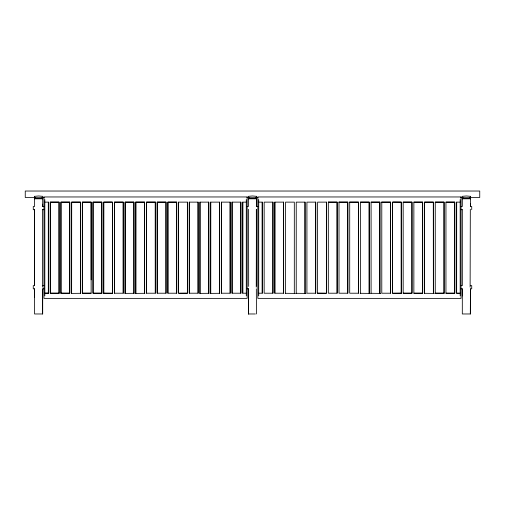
<?xml version="1.0" encoding="UTF-8"?>
<svg xmlns="http://www.w3.org/2000/svg" width="505" height="505" viewBox="0 0 505 505"><rect width="100%" height="100%" fill="white"/><g stroke="black" fill="none" stroke-linecap="round" stroke-linejoin="round"><path stroke-width="0.76" d="M34.592 297.477L34.548 288.828L33.273 288.841L33.273 285.634L34.542 285.634L34.548 209.695L33.273 209.708L33.273 206.494L34.542 206.494L34.542 198.8M34.548 288.828L34.542 313.971L42.691 313.971L42.691 288.841L43.967 288.841M34.542 285.634L34.555 209.67M43.967 206.494L42.691 206.507L42.691 198.8M60.935 293.222L60.966 202.126L69.74 202.126L69.772 293.222L60.966 293.209L60.96 202.126L69.74 202.126L69.74 293.209L60.966 293.209M82.321 293.222L82.353 202.126L91.127 202.126L91.159 279.871M103.714 293.222L103.74 202.126L111.693 202.038M114.408 293.222L114.433 202.126L123.214 202.126L123.245 293.222L114.433 293.209L114.433 202.126L123.207 202.126L123.214 293.209M125.101 293.222L125.126 202.126L133.907 202.126L133.939 293.222L133.901 202.126L125.126 202.126L125.133 293.209M146.488 293.222L146.519 202.126L155.294 202.126L155.325 293.222M157.181 293.222L157.213 202.126L165.987 202.126L166.019 293.222L157.213 293.209L157.206 202.126L165.987 202.126L165.987 293.209M167.906 293.209L167.906 202.126L176.681 202.126L176.681 293.209L167.906 293.209L167.906 202.126L176.681 202.126L176.718 293.222M187.374 202.126L187.38 293.209L178.606 293.209L178.6 202.126L187.374 202.126L187.412 293.222L179.427 293.298M198.067 202.126L198.074 293.209L189.293 293.209L189.293 202.126L198.067 202.126L198.105 293.222M199.961 293.222L199.986 202.126L208.761 202.126L208.799 293.222L208.761 202.126M210.686 293.209L210.68 202.126L210.654 293.222L210.68 202.126L219.454 202.126L219.492 293.222M221.348 293.222L221.373 202.126L230.147 202.126L230.185 293.222L221.379 293.209L221.373 202.126M240.847 202.126L240.847 293.209L232.073 293.209L232.073 202.126L240.841 202.126L240.879 293.222M242.735 293.222L242.766 202.126L246.295 202.126M255.379 313.971L248.428 313.971L248.428 288.828L247.153 288.841M248.428 313.971L248.428 288.828L248.567 313.971M257.847 206.494L256.572 206.507L256.572 198.8M258.705 202.126L262.234 202.126L262.234 293.209L258.705 293.209M272.927 293.209L272.934 202.126L264.159 202.126L264.153 293.209L272.927 293.209L272.934 202.126M283.627 202.126L283.621 293.209L274.84 293.216L274.853 202.126L283.627 202.126L283.652 293.222M274.846 293.209L274.853 202.126M285.54 293.209L285.546 202.126L294.32 202.126L294.314 293.209M296.233 293.209L296.239 202.126L305.014 202.126L305.039 293.222M305.007 293.209L305.014 202.126M315.701 293.209L315.707 202.126L306.933 202.126L306.926 293.209L315.707 293.209L315.707 202.126M317.62 293.209L317.626 202.126L326.4 202.126L326.432 293.222L317.62 293.209L325.573 293.298M326.394 293.209L326.4 202.126M328.319 202.126L328.319 293.209L337.094 293.209L337.094 202.126L328.319 202.126L337.094 202.126L337.125 293.222M339.013 202.126L339.013 293.209L347.787 293.209L347.793 202.126L339.013 202.126L347.793 202.126L347.819 293.222M349.706 202.126L349.706 293.209L358.481 293.209L358.487 202.126L349.706 202.126L358.487 202.126L358.512 293.222M360.4 293.209L360.406 202.126L369.18 202.126L369.205 293.222L369.18 202.126L360.4 202.126M371.093 293.209L371.099 202.126L379.874 202.126L379.899 293.222M379.867 293.209L379.874 202.126L371.093 202.126M381.793 202.126L381.786 293.209L390.567 293.209L390.567 202.126L381.786 202.126L390.567 202.126L390.592 293.222M393.307 202.038L401.26 202.126L401.254 293.209L392.48 293.209L392.486 202.126L401.26 202.126L401.286 293.222M392.48 293.209L392.486 202.126M403.173 293.209L403.179 202.126L411.954 202.126L411.985 293.222L403.173 293.216L411.954 293.209L411.954 202.126L403.179 202.126M413.873 202.126L422.647 202.126L422.641 293.209L413.866 293.209L413.873 202.126L422.647 202.126L422.679 293.222M424.535 293.222L424.566 202.126L433.341 202.126L433.372 293.222L433.341 202.126L424.566 202.126L424.566 293.209M435.259 202.126L444.034 202.126L444.034 293.209L435.259 293.209L435.259 202.126L444.04 202.126L444.065 293.222M445.953 293.209L445.959 202.126L454.734 202.126L454.759 293.222L445.947 293.216L454.727 293.209L454.734 202.126L445.953 202.126M460.181 202.126L456.653 202.126L456.615 293.222L460.181 293.298M456.653 202.126L456.646 293.209L460.181 293.209M461.033 288.841L462.309 288.835L462.309 313.971L470.458 313.971L470.458 288.841L471.727 288.841L471.727 285.634L470.452 285.641M462.321 209.67L462.309 285.641L461.033 285.634M471.727 209.708L471.727 206.494L470.452 206.507L470.458 198.8M42.553 209.304L42.363 287.137M256.433 209.304L256.25 287.137M470.319 209.304L470.13 287.137M42.553 313.971L42.691 288.841M470.319 313.971L470.458 288.841M34.447 196.338L38.62 195.972L42.792 196.338L42.786 197.726L34.441 197.726L34.441 196.338M48.347 202.126L48.354 293.209L44.819 293.298L48.354 293.209L48.347 202.126L44.819 202.126M71.426 293.386L80.705 293.298M124.893 293.386L134.172 293.298M135.593 293.386L144.866 293.298M199.753 293.386L209.032 293.298M210.446 293.386L219.725 293.298M393.307 293.298L401.254 293.209M461.033 209.708L462.309 209.695M42.691 285.641L43.967 285.634M34.719 197.474L25.25 197.474L25.25 191.029L479.75 191.029L479.75 197.474L470.281 197.474M42.609 197.474L44.188 197.474M246.977 197.474L248.555 197.474M256.445 197.474L258.023 197.474M460.812 197.474L462.391 197.474M59.053 293.216L50.273 293.209L50.273 202.126L59.041 202.126L59.047 293.209L50.273 293.209L50.266 202.126L59.047 202.126L59.079 293.222M82.353 293.209L91.134 293.209L91.127 202.126L82.353 202.126L82.359 293.209L91.134 293.216M101.827 293.216L93.053 293.209L93.046 202.126L101.821 202.126L101.827 293.209L93.046 293.209L93.046 202.126L101.821 202.126L101.859 293.222M103.746 293.209L112.52 293.209L112.514 202.126L103.74 202.126L103.746 293.209L111.693 293.298M246.295 293.209L242.766 293.209L242.76 202.126M413.866 293.216L422.647 293.209M435.253 293.216L444.034 293.209M461.033 206.494L462.309 206.494L462.309 198.8M247.153 206.494L248.428 206.494L248.428 198.8M42.691 209.701L43.967 209.708M44.819 293.209L48.354 293.209M424.295 293.298L434.3 293.392M370.828 293.298L380.827 293.392M360.134 293.298L370.184 293.392M295.968 293.298L306.017 293.392M285.274 293.298L295.28 293.392M470.401 203.42L470.452 206.507M256.433 198.8L256.572 206.507M42.647 204.19L42.691 206.507M462.315 288.828L462.353 295.905M256.332 288.828L256.433 313.971M262.24 202.126L262.265 293.222M256.332 209.689L256.433 286.038M248.567 209.297L248.668 286.436M80.465 293.222L80.434 202.126L71.659 202.126L71.628 293.222L71.659 202.126L80.434 202.126L80.434 293.209M469.745 197.726L469.745 198.478M463.016 197.726L463.016 198.478M460.181 199.544L460.181 295.791M258.705 199.544L258.705 295.791M255.865 197.726L255.865 198.478M249.129 197.726L249.129 198.478M246.295 199.544L246.295 295.791M232.066 202.126L232.073 293.209M230.147 202.126L230.154 293.209M219.454 202.126L219.46 293.209M199.986 202.126L199.993 293.209M189.293 202.126L189.299 293.209M178.6 202.126L178.606 293.209M44.819 199.544L44.819 295.791M41.978 197.726L41.978 198.478M35.249 197.726L35.249 198.478M135.82 202.126L135.794 293.222L135.82 202.126L144.6 202.126L144.632 293.222L144.6 202.126L135.82 202.126M256.679 196.338L256.673 197.726L248.321 197.726L248.321 196.338L252.5 195.972L256.679 196.338M470.559 196.338L470.553 197.726L462.208 197.726L462.208 196.338L466.38 195.972L470.559 196.338M247.153 196.963L43.967 196.963L43.967 298.373L247.153 298.373L247.153 196.963M461.033 196.963L257.847 196.963L257.847 298.373L461.033 298.373L461.033 196.963M42.786 198.478L34.441 198.478L34.441 198.8L42.786 198.8L42.786 198.478M256.673 198.478L248.321 198.478L248.321 198.8L256.673 198.8L256.673 198.478M470.553 198.478L462.208 198.478L462.208 198.8L470.553 198.8L470.553 198.478M155.294 202.126L146.513 202.126L146.519 293.209L155.3 293.216L155.294 202.126M112.552 293.222L112.514 202.126L112.52 293.209"/></g></svg>
